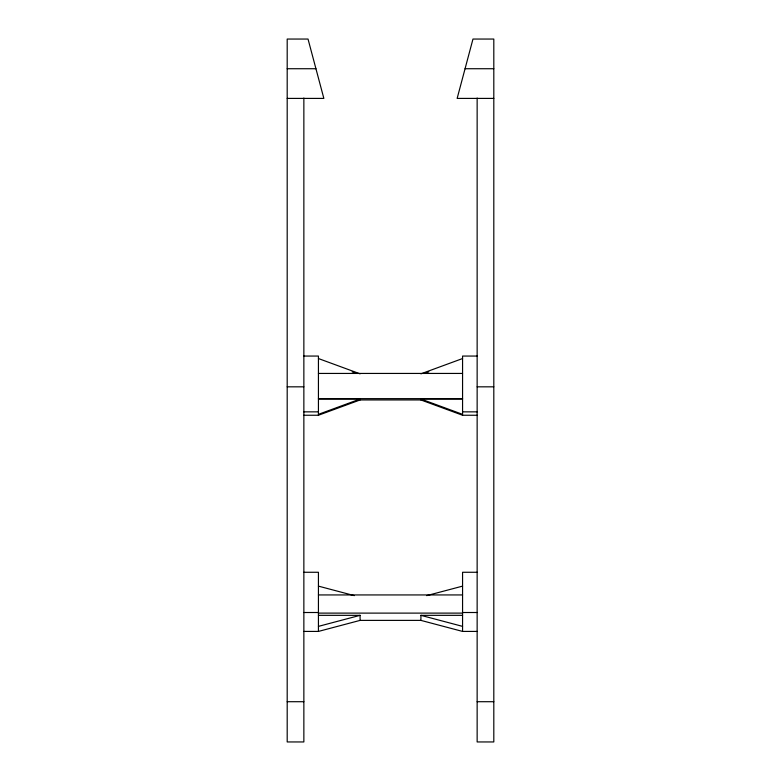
<?xml version="1.0" encoding="UTF-8"?>
<svg xmlns="http://www.w3.org/2000/svg" width="781" height="781" viewBox="0 0 781 781"><rect width="100%" height="100%" fill="white"/><g stroke="black" fill="none" stroke-linecap="round" stroke-linejoin="round"><path stroke-width="1.17" d="M420.91 373.835L462.567 358.547M425.411 373.093L428.789 371.854M318.433 414.34L360.09 399.042L360.09 399.95L318.433 415.248L303.858 415.248M426.69 595.63L462.567 586.131M318.433 626.372L360.09 615.34L360.09 620.387L318.433 631.419L303.858 631.419M287.193 68.728L315.934 68.728M465.066 68.728L493.807 68.728M287.193 98.406L323.851 98.406L308.026 39.05L287.193 39.05L287.193 741.95L303.858 741.95L303.858 98.016M493.807 98.406L457.149 98.406L472.974 39.05L493.807 39.05L493.807 741.95L477.142 741.95L477.142 98.016M303.858 356.058L318.433 356.058L318.433 415.248M477.142 356.058L462.567 356.058L462.567 415.248L477.142 415.248M318.433 373.435L462.567 373.435M287.193 386.829L303.858 386.829M477.142 386.829L493.807 386.829M318.433 398.642L462.567 398.642M318.433 399.042L360.09 399.042M462.567 415.248L420.91 399.95L420.91 399.042L462.567 399.042M360.09 399.95L420.91 399.95M303.858 411.851L318.433 411.851M462.567 411.851L477.142 411.851M303.858 572.268L318.433 572.268L318.433 631.419M477.142 572.268L462.567 572.268L462.567 631.419L477.142 631.419M318.433 594.937L462.567 594.937M303.858 612.509L318.433 612.509M462.567 612.509L477.142 612.509M318.433 613.114L462.567 613.114M318.433 615.34L360.09 615.34M462.567 631.419L420.91 620.387L420.91 615.34L462.567 615.34M360.09 620.387L420.91 620.387M287.193 701.709L303.858 701.709M477.142 701.709L493.807 701.709M318.433 586.131L354.31 595.63M420.91 615.34L462.567 626.372M318.433 358.547L360.09 373.835M352.211 371.854L355.589 373.093M420.91 399.042L462.567 414.34"/></g></svg>
